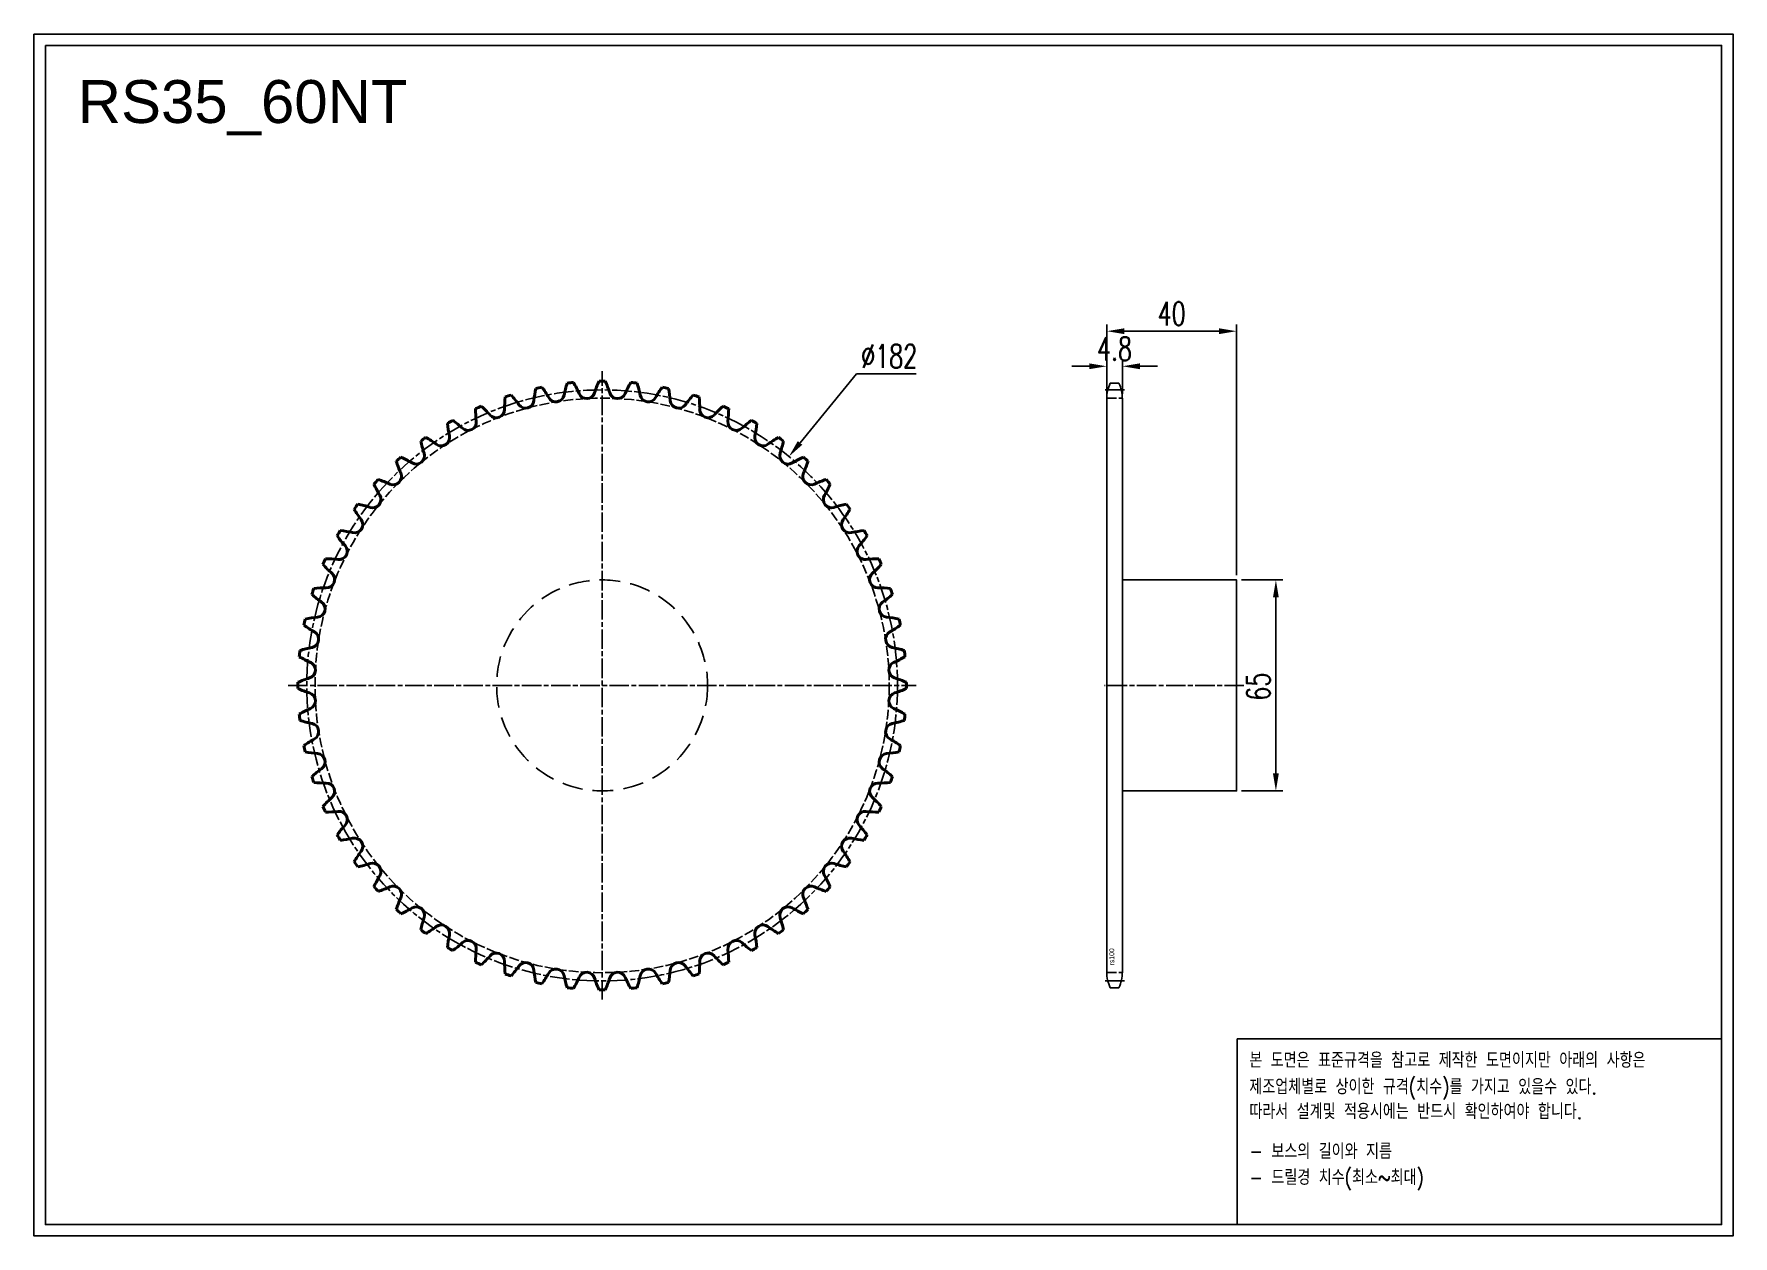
# Model space of a CAD drawing. Header units: millimetres. Extents: x -45221 to -44698, y 2587 to 2957.
import ezdxf

# ---------------------------------------------------------------- set-up
doc = ezdxf.new("R2010")
doc.units = ezdxf.units.MM
for name, pattern in [('AM_ISO02W050', [7.5, 6, -1.5]), ('AM_ISO02W050x2', [3.75, 3, -0.75]), ('AM_ISO08W050', [18, 12, -1.5, 3, -1.5]), ('AM_ISO08W050x2', [9, 6, -0.75, 1.5, -0.75]), ('HIDDEN', [9.525, 6.35, -3.175])]:
    doc.linetypes.add(name, pattern=pattern)
for name, color, linetype, lineweight in [('AM_0N', 7, 'Continuous', 50), ('AM_3N', 6, 'AM_ISO02W050', 25), ('AM_7', 4, 'AM_ISO08W050', 25), ('AM_7N', 4, 'AM_ISO08W050', 25)]:
    doc.layers.add(name, color=color, linetype=linetype, lineweight=lineweight)
doc.layers.add('HL', color=2, linetype='HIDDEN')
doc.layers.add('S-DIM', color=7, linetype='Continuous')
doc.styles.add('HAN', font='ROMANS.shx', dxfattribs={"width": 0.7, "bigfont": 'whgtxt.shx'})
doc.styles.add('HSG', font='SIMPLEX.shx', dxfattribs={"width": 0.7, "bigfont": 'HSG.shx'})
doc.styles.get("Standard").update_dxf_attribs({"font": 'arial.ttf'})
doc.dimstyles.new('APP16', dxfattribs={"dimscale": 3, "dimtxt": 2.4, "dimasz": 1.8, "dimexe": 0.7, "dimexo": 0.5, "dimgap": 0.6, "dimtad": 1, "dimtoh": 1, "dimdec": 1, "dimrnd": 0.01, "dimzin": 9, "dimdsep": 46, "dimtxsty": 'HSG', "dimcen": 0, "dimclrd": 1, "dimclre": 1, "dimclrt": 256, "dimazin": 2, "dimtp": 1, "dimtm": 1, "dimtfac": 0.5, "dimtdec": 1, "dimtofl": 0, "dimtmove": 0, "dimatfit": 3, "dimfxl": 0, "dimtvp": 1, "dimtolj": 2, "dimlwd": -1, "dimlwe": -1, "dimarcsym": 0})

# ---------------------------------------------------------------- blocks, each defined once
blk = doc.blocks.new('*D1')
at = {"layer": 'Defpoints', "color": 0, "transparency": 16777216}
for p in [(-44850.88, 2788.91), (-44850.88, 2723.91), (-44838.77, 2723.91)]:
    blk.add_point(p, dxfattribs=at)
at = {"layer": 'S-DIM', "color": 1, "transparency": 16777216}
for p, q in [((-44849.38, 2788.91), (-44836.67, 2788.91)), ((-44838.77, 2783.51), (-44838.77, 2729.31)), ((-44849.38, 2723.91), (-44836.67, 2723.91))]:
    blk.add_line(p, q, dxfattribs=at)
for points in [[(-44839.67, 2783.51), (-44837.87, 2783.51), (-44838.77, 2788.91)], [(-44839.67, 2729.31), (-44837.87, 2729.31), (-44838.77, 2723.91)]]:
    blk.add_solid(points, dxfattribs=at)
at = {"layer": 'S-DIM', "transparency": 16777216, "insert": (-44844.17, 2756.02), "char_height": 7.2, "attachment_point": 5, "rotation": 90, "style": 'HSG'}
blk.add_mtext('\\A2;65', dxfattribs=at)
blk = doc.blocks.new('*D2')
at = {"layer": 'Defpoints', "color": 0, "transparency": 16777216}
for p in [(-44886.08, 2854.69), (-44890.88, 2844.68), (-44886.08, 2844.68)]:
    blk.add_point(p, dxfattribs=at)
at = {"layer": 'S-DIM', "color": 1, "transparency": 16777216}
for p, q in [((-44896.28, 2854.69), (-44901.68, 2854.69)), ((-44890.88, 2846.18), (-44890.88, 2856.79)), ((-44886.08, 2846.18), (-44886.08, 2856.79)), ((-44880.68, 2854.69), (-44875.28, 2854.69))]:
    blk.add_line(p, q, dxfattribs=at)
for points in [[(-44896.28, 2855.59), (-44896.28, 2853.79), (-44890.88, 2854.69)], [(-44880.68, 2855.59), (-44880.68, 2853.79), (-44886.08, 2854.69)]]:
    blk.add_solid(points, dxfattribs=at)
at = {"layer": 'S-DIM', "transparency": 16777216, "insert": (-44888.48, 2860.09), "char_height": 7.2, "attachment_point": 5, "style": 'HSG'}
blk.add_mtext('\\A2;4.8', dxfattribs=at)
blk = doc.blocks.new('*D3')
at = {"layer": 'Defpoints', "color": 0, "transparency": 16777216}
for p in [(-44850.88, 2865.49), (-44890.88, 2844.68), (-44850.88, 2788.91)]:
    blk.add_point(p, dxfattribs=at)
at = {"layer": 'S-DIM', "color": 1, "transparency": 16777216}
for p, q in [((-44890.88, 2846.18), (-44890.88, 2867.59)), ((-44885.48, 2865.49), (-44856.28, 2865.49)), ((-44850.88, 2790.41), (-44850.88, 2867.59))]:
    blk.add_line(p, q, dxfattribs=at)
for points in [[(-44885.48, 2866.39), (-44885.48, 2864.59), (-44890.88, 2865.49)], [(-44856.28, 2866.39), (-44856.28, 2864.59), (-44850.88, 2865.49)]]:
    blk.add_solid(points, dxfattribs=at)
at = {"layer": 'S-DIM', "transparency": 16777216, "insert": (-44870.88, 2870.89), "char_height": 7.2, "attachment_point": 5, "style": 'HSG'}
blk.add_mtext('\\A2;40', dxfattribs=at)
blk = doc.blocks.new('*D4')
at = {"layer": 'Defpoints', "color": 0, "transparency": 16777216}
for p in [(-44988.81, 2826.9), (-45103.91, 2685.92)]:
    blk.add_point(p, dxfattribs=at)
at = {"layer": 'S-DIM', "color": 1, "transparency": 16777216}
for p, q in [((-44968, 2852.38), (-44985.39, 2831.08)), ((-44949.64, 2852.38), (-44968, 2852.38))]:
    blk.add_line(p, q, dxfattribs=at)
blk.add_solid([(-44986.09, 2831.65), (-44984.69, 2830.51), (-44988.81, 2826.9)], dxfattribs=at)
at = {"layer": 'S-DIM', "transparency": 16777216, "insert": (-44957.92, 2857.78), "char_height": 7.2, "attachment_point": 5, "style": 'HSG'}
blk.add_mtext('\\A2;∅182', dxfattribs=at)
blk = doc.blocks.new('notice1')
at = {"color": 4}
blk.add_lwpolyline([(-22142.12, 1735.9), (-22053.8, 1735.9), (-22053.8, 1702.07), (-22142.12, 1702.07)], close=True, dxfattribs=at)
at = {"color": 4, "style": 'HAN', "width": 0.8}
for s, p in [('본 도면은 표준규격을 참고로 제작한 도면이지만 아래의 사항은', (-22139.9, 1730.62)), ('제조업체별로 상이한 규격(치수)를 가지고 있을수 있다.', (-22139.9, 1725.78)), ('따라서 설계및 적용시에는 반드시 확인하여야 합니다.', (-22139.9, 1721.28)), ('- 보스의 길이와 지름', (-22139.9, 1714.03)), ('- 드릴경 치수(최소~최대)', (-22139.9, 1709.27))]:
    blk.add_text(s, height=2.7949, dxfattribs=at).set_placement(p)

msp = doc.modelspace()

# ---------------------------------------------------------------- linework, layer by layer
for p, q in [((-44887.15, 2849.48), (-44889.81, 2849.48)), ((-44890.88, 2844.68), (-44890.88, 2668.13)), ((-44886.08, 2844.68), (-44886.08, 2668.13)), ((-44887.15, 2663.33), (-44889.81, 2663.33))]:
    msp.add_line(p, q)
for points in [[(-45221.41, 2957.01), (-44697.92, 2957.01), (-44697.92, 2586.87), (-45221.41, 2586.87)], [(-45217.89, 2953.49), (-44701.45, 2953.49), (-44701.45, 2590.39), (-45217.89, 2590.39)]]:
    msp.add_lwpolyline(points, close=True)
msp.add_lwpolyline([(-44886.08, 2788.91), (-44850.88, 2788.91), (-44850.88, 2723.91), (-44886.08, 2723.91)])
for centre, start, end in [((-44879.58, 2844.68), 154.8633, 180), ((-44897.38, 2844.68), 0, 25.1367), ((-44879.58, 2668.13), 180, 205.1367), ((-44897.38, 2668.13), 334.8633, 0)]:
    msp.add_arc(centre, 11.3, start, end)
at = {"layer": 'AM_0N'}
for centre, radius, start, end in [((-45029.76, 2840.29), 37.8, 168.3992, 174.25), ((-45046.36, 2756.41), 93.73, 101.4141, 102.5859), ((-45095.64, 2826.28), 37.8, 29.75, 35.6008), ((-45021.08, 2838.09), 37.8, 162.3992, 168.25), ((-45046.36, 2756.41), 93.73, 95.4141, 96.5859), ((-45088.06, 2831.05), 37.8, 23.75, 29.6008), ((-45012.68, 2835), 37.8, 156.3992, 162.25), ((-45046.36, 2756.41), 93.73, 89.4141, 90.5859), ((-45080.03, 2835), 37.8, 17.75, 23.6008), ((-45004.65, 2831.05), 37.8, 150.3992, 156.25), ((-45046.36, 2756.41), 93.73, 83.4141, 84.5859), ((-45071.63, 2838.09), 37.8, 11.75, 17.6008), ((-44997.08, 2826.28), 37.8, 144.3992, 150.25), ((-45046.36, 2756.41), 93.73, 77.4141, 78.5859), ((-45062.96, 2840.29), 37.8, 5.75, 11.6008), ((-45038.62, 2841.56), 37.8, 174.3992, 180.25), ((-45046.36, 2756.41), 93.73, 107.4141, 108.5859), ((-45102.67, 2820.75), 37.8, 35.75, 41.6008), ((-45069.92, 2844.33), 2.57, 215.75, 354.25), ((-45060.6, 2846.31), 2.57, 209.75, 348.25), ((-45051.12, 2847.31), 2.57, 203.75, 342.25), ((-45041.59, 2847.31), 2.57, 197.75, 336.25), ((-45032.12, 2846.31), 2.57, 191.75, 330.25), ((-45022.8, 2844.33), 2.57, 185.75, 324.25), ((-44990.04, 2820.75), 37.8, 138.3992, 144.25), ((-45046.36, 2756.41), 93.73, 71.4141, 72.5859), ((-45054.1, 2841.56), 37.8, 359.75, 5.6008), ((-45046.36, 2756.41), 93.73, 119.4141, 120.5859), ((-45114.82, 2807.63), 37.8, 47.75, 53.6008), ((-45087.68, 2837.51), 2.57, 227.75, 6.25), ((-45046.36, 2756.41), 93.73, 113.4141, 114.5859), ((-45047.56, 2841.9), 37.8, 180.3992, 186.25), ((-45109.09, 2814.51), 37.8, 41.75, 47.6008), ((-45078.98, 2841.39), 2.57, 221.75, 0.25), ((-45013.74, 2841.39), 2.57, 179.75, 318.25), ((-44983.63, 2814.51), 37.8, 132.3992, 138.25), ((-45046.36, 2756.41), 93.73, 65.4141, 66.5859), ((-45005.03, 2837.51), 2.57, 173.75, 312.25), ((-45045.16, 2841.9), 37.8, 353.75, 359.6008), ((-44977.9, 2807.63), 37.8, 126.3992, 132.25), ((-45046.36, 2756.41), 93.73, 59.4141, 60.5859), ((-45046.36, 2756.41), 93.73, 125.4141, 126.5859), ((-45119.8, 2800.2), 37.8, 53.75, 59.6008), ((-45095.93, 2832.75), 2.57, 233.75, 12.25), ((-45056.49, 2841.31), 37.8, 186.3992, 192.25), ((-44996.78, 2832.75), 2.57, 167.75, 306.25), ((-45036.22, 2841.31), 37.8, 347.75, 353.6008), ((-44972.92, 2800.2), 37.8, 120.3992, 126.25), ((-45046.36, 2756.41), 93.73, 53.4141, 54.5859), ((-45103.64, 2827.15), 2.57, 239.75, 18.25), ((-45065.31, 2839.79), 37.8, 192.3992, 198.25), ((-44989.08, 2827.15), 2.57, 161.75, 300.25), ((-45027.41, 2839.79), 37.8, 341.75, 347.6008), ((-45110.72, 2820.77), 2.57, 245.75, 24.25), ((-45046.36, 2756.41), 93.73, 131.4141, 132.5859), ((-45073.92, 2837.35), 37.8, 198.3992, 204.25), ((-45123.97, 2792.28), 37.8, 59.75, 65.6008), ((-44968.74, 2792.28), 37.8, 114.3992, 120.25), ((-44981.99, 2820.77), 2.57, 155.75, 294.25), ((-45046.36, 2756.41), 93.73, 47.4141, 48.5859), ((-45018.79, 2837.35), 37.8, 335.75, 341.6008), ((-45046.36, 2756.41), 93.73, 137.4141, 138.5859), ((-45082.23, 2834.02), 37.8, 204.3992, 210.25), ((-45127.3, 2783.97), 37.8, 65.75, 71.6008), ((-44965.42, 2783.97), 37.8, 108.3992, 114.25), ((-45010.48, 2834.02), 37.8, 329.75, 335.6008), ((-45046.36, 2756.41), 93.73, 41.4141, 42.5859), ((-45046.36, 2756.41), 93.73, 143.4141, 144.5859), ((-45129.74, 2775.36), 37.8, 71.75, 77.6008), ((-45117.1, 2813.69), 2.57, 251.75, 30.25), ((-44975.62, 2813.69), 2.57, 149.75, 288.25), ((-44962.98, 2775.36), 37.8, 102.3992, 108.25), ((-45046.36, 2756.41), 93.73, 35.4141, 36.5859), ((-45122.7, 2805.98), 2.57, 257.75, 36.25), ((-45090.15, 2829.85), 37.8, 210.3992, 216.25), ((-44970.02, 2805.98), 2.57, 143.75, 282.25), ((-45002.57, 2829.85), 37.8, 323.75, 329.6008), ((-45046.36, 2756.41), 93.73, 149.4141, 150.5859), ((-45097.59, 2824.87), 37.8, 216.3992, 222.25), ((-45131.26, 2766.54), 37.8, 77.75, 83.6008), ((-44961.46, 2766.54), 37.8, 96.3992, 102.25), ((-44995.13, 2824.87), 37.8, 317.75, 323.6008), ((-45046.36, 2756.41), 93.73, 29.4141, 30.5859), ((-45127.46, 2797.73), 2.57, 263.75, 42.25), ((-44965.26, 2797.73), 2.57, 137.75, 276.25), ((-45046.36, 2756.41), 93.73, 155.4141, 156.5859), ((-45104.46, 2819.14), 37.8, 222.3992, 228.25), ((-45131.86, 2757.61), 37.8, 83.75, 89.6008), ((-45131.34, 2789.03), 2.57, 269.75, 48.25), ((-44960.86, 2757.61), 37.8, 90.3992, 96.25), ((-44961.38, 2789.03), 2.57, 131.75, 270.25), ((-44988.26, 2819.14), 37.8, 311.75, 317.6008), ((-45046.36, 2756.41), 93.73, 23.4141, 24.5859), ((-45046.36, 2756.41), 93.73, 161.4141, 162.5859), ((-45131.51, 2748.67), 37.8, 89.75, 95.6008), ((-44961.2, 2748.67), 37.8, 84.3992, 90.25), ((-45046.36, 2756.41), 93.73, 17.4141, 18.5859), ((-45110.7, 2812.72), 37.8, 228.3992, 234.25), ((-45134.28, 2779.97), 2.57, 275.75, 54.25), ((-44958.44, 2779.97), 2.57, 125.75, 264.25), ((-44982.02, 2812.72), 37.8, 305.75, 311.6008), ((-45046.36, 2756.41), 93.73, 167.4141, 168.5859), ((-45116.23, 2805.69), 37.8, 234.3992, 240.25), ((-45130.24, 2739.81), 37.8, 95.75, 101.6008), ((-44962.48, 2739.81), 37.8, 78.3992, 84.25), ((-44976.48, 2805.69), 37.8, 299.75, 305.6008), ((-45046.36, 2756.41), 93.73, 11.4141, 12.5859), ((-45136.26, 2770.65), 2.57, 281.75, 60.25), ((-44956.46, 2770.65), 2.57, 119.75, 258.25), ((-45046.36, 2756.41), 93.73, 173.4141, 174.5859), ((-45121, 2798.11), 37.8, 240.3992, 246.25), ((-45128.04, 2731.13), 37.8, 101.75, 107.6008), ((-44964.67, 2731.13), 37.8, 72.3992, 78.25), ((-44971.71, 2798.11), 37.8, 293.75, 299.6008), ((-45046.36, 2756.41), 93.73, 5.4141, 6.5859), ((-45137.26, 2761.17), 2.57, 287.75, 66.25), ((-44955.46, 2761.17), 2.57, 113.75, 252.25), ((-45124.95, 2722.73), 37.8, 107.75, 113.6008), ((-45046.36, 2756.41), 93.73, 179.4141, 180.5859), ((-45124.95, 2790.08), 37.8, 246.3992, 252.25), ((-45137.26, 2751.64), 2.57, 293.75, 72.25), ((-44955.46, 2751.64), 2.57, 107.75, 246.25), ((-44967.76, 2722.73), 37.8, 66.3992, 72.25), ((-44967.76, 2790.08), 37.8, 287.75, 293.6008), ((-45046.36, 2756.41), 93.73, 359.4141, 0.5859), ((-45121, 2714.7), 37.8, 113.75, 119.6008), ((-44971.71, 2714.7), 37.8, 60.3992, 66.25), ((-45046.36, 2756.41), 93.73, 185.4141, 186.5859), ((-45128.04, 2781.68), 37.8, 252.3992, 258.25), ((-45136.26, 2742.17), 2.57, 299.75, 78.25), ((-44956.46, 2742.17), 2.57, 101.75, 240.25), ((-44964.67, 2781.68), 37.8, 281.75, 287.6008), ((-45046.36, 2756.41), 93.73, 353.4141, 354.5859), ((-45116.23, 2707.13), 37.8, 119.75, 125.6008), ((-45046.36, 2756.41), 93.73, 191.4141, 192.5859), ((-44976.48, 2707.13), 37.8, 54.3992, 60.25), ((-45046.36, 2756.41), 93.73, 347.4141, 348.5859), ((-45130.24, 2773.01), 37.8, 258.3992, 264.25), ((-45134.28, 2732.85), 2.57, 305.75, 84.25), ((-44958.44, 2732.85), 2.57, 95.75, 234.25), ((-44962.48, 2773.01), 37.8, 275.75, 281.6008), ((-45110.7, 2700.09), 37.8, 125.75, 131.6008), ((-45046.36, 2756.41), 93.73, 197.4141, 198.5859), ((-44982.02, 2700.09), 37.8, 48.3992, 54.25), ((-45046.36, 2756.41), 93.73, 341.4141, 342.5859), ((-45131.51, 2764.15), 37.8, 264.3992, 270.25), ((-45131.34, 2723.79), 2.57, 311.75, 90.25), ((-44961.38, 2723.79), 2.57, 89.75, 228.25), ((-44961.2, 2764.15), 37.8, 269.75, 275.6008), ((-45104.46, 2693.68), 37.8, 131.75, 137.6008), ((-45046.36, 2756.41), 93.73, 203.4141, 204.5859), ((-45131.86, 2755.2), 37.8, 270.3992, 276.25), ((-45127.46, 2715.08), 2.57, 317.75, 96.25), ((-44965.26, 2715.08), 2.57, 83.75, 222.25), ((-44960.86, 2755.2), 37.8, 263.75, 269.6008), ((-44988.26, 2693.68), 37.8, 42.3992, 48.25), ((-45046.36, 2756.41), 93.73, 335.4141, 336.5859), ((-45097.59, 2687.95), 37.8, 137.75, 143.6008), ((-44995.13, 2687.95), 37.8, 36.3992, 42.25), ((-45046.36, 2756.41), 93.73, 209.4141, 210.5859), ((-45131.26, 2746.27), 37.8, 276.3992, 282.25), ((-45122.7, 2706.83), 2.57, 323.75, 102.25), ((-44970.02, 2706.83), 2.57, 77.75, 216.25), ((-44961.46, 2746.27), 37.8, 257.75, 263.6008), ((-45046.36, 2756.41), 93.73, 329.4141, 330.5859), ((-45090.15, 2682.97), 37.8, 143.75, 149.6008), ((-45046.36, 2756.41), 93.73, 215.4141, 216.5859), ((-45129.74, 2737.45), 37.8, 282.3992, 288.25), ((-45117.1, 2699.12), 2.57, 329.75, 108.25), ((-44975.62, 2699.12), 2.57, 71.75, 210.25), ((-44962.98, 2737.45), 37.8, 251.75, 257.6008), ((-45002.57, 2682.97), 37.8, 30.3992, 36.25), ((-45046.36, 2756.41), 93.73, 323.4141, 324.5859), ((-45082.23, 2678.79), 37.8, 149.75, 155.6008), ((-45010.48, 2678.79), 37.8, 24.3992, 30.25), ((-45046.36, 2756.41), 93.73, 221.4141, 222.5859), ((-45127.3, 2728.84), 37.8, 288.3992, 294.25), ((-45110.72, 2692.04), 2.57, 335.75, 114.25), ((-45073.92, 2675.47), 37.8, 155.75, 161.6008), ((-44981.99, 2692.04), 2.57, 65.75, 204.25), ((-45018.79, 2675.47), 37.8, 18.3992, 24.25), ((-44965.42, 2728.84), 37.8, 245.75, 251.6008), ((-45046.36, 2756.41), 93.73, 317.4141, 318.5859), ((-45046.36, 2756.41), 93.73, 227.4141, 228.5859), ((-45123.97, 2720.53), 37.8, 294.3992, 300.25), ((-45103.64, 2685.67), 2.57, 341.75, 120.25), ((-44989.08, 2685.67), 2.57, 59.75, 198.25), ((-44968.74, 2720.53), 37.8, 239.75, 245.6008), ((-45046.36, 2756.41), 93.73, 311.4141, 312.5859), ((-45065.31, 2673.03), 37.8, 161.75, 167.6008), ((-45046.36, 2756.41), 93.73, 233.4141, 234.5859), ((-45119.8, 2712.62), 37.8, 300.3992, 306.25), ((-45095.93, 2680.07), 2.57, 347.75, 126.25), ((-44996.78, 2680.07), 2.57, 53.75, 192.25), ((-44972.92, 2712.62), 37.8, 233.75, 239.6008), ((-45046.36, 2756.41), 93.73, 305.4141, 306.5859), ((-45027.41, 2673.03), 37.8, 12.3992, 18.25), ((-45056.49, 2671.5), 37.8, 167.75, 173.6008), ((-45046.36, 2756.41), 93.73, 239.4141, 240.5859), ((-45114.82, 2705.18), 37.8, 306.3992, 312.25), ((-45087.68, 2675.3), 2.57, 353.75, 132.25), ((-45005.03, 2675.3), 2.57, 47.75, 186.25), ((-44977.9, 2705.18), 37.8, 227.75, 233.6008), ((-45046.36, 2756.41), 93.73, 299.4141, 300.5859), ((-45036.22, 2671.5), 37.8, 6.3992, 12.25), ((-45047.56, 2670.91), 37.8, 173.75, 179.6008), ((-45046.36, 2756.41), 93.73, 245.4141, 246.5859), ((-45109.09, 2698.3), 37.8, 312.3992, 318.25), ((-45078.98, 2671.43), 2.57, 359.75, 138.25), ((-45038.62, 2671.25), 37.8, 179.75, 185.6008), ((-45102.67, 2692.07), 37.8, 318.3992, 324.25), ((-45069.92, 2668.49), 2.57, 5.75, 144.25), ((-45022.8, 2668.49), 2.57, 35.75, 174.25), ((-44990.04, 2692.07), 37.8, 215.75, 221.6008), ((-45054.1, 2671.25), 37.8, 354.3992, 0.25), ((-45013.74, 2671.43), 2.57, 41.75, 180.25), ((-44983.63, 2698.3), 37.8, 221.75, 227.6008), ((-45046.36, 2756.41), 93.73, 293.4141, 294.5859), ((-45045.16, 2670.91), 37.8, 0.3992, 6.25), ((-45046.36, 2756.41), 93.73, 251.4141, 252.5859), ((-45029.76, 2672.53), 37.8, 185.75, 191.6008), ((-45046.36, 2756.41), 93.73, 257.4141, 258.5859), ((-45095.64, 2686.53), 37.8, 324.3992, 330.25), ((-45060.6, 2666.5), 2.57, 11.75, 150.25), ((-45021.08, 2674.72), 37.8, 191.75, 197.6008), ((-45088.06, 2681.76), 37.8, 330.3992, 336.25), ((-45051.12, 2665.51), 2.57, 17.75, 156.25), ((-45012.68, 2677.81), 37.8, 197.75, 203.6008), ((-45080.03, 2677.81), 37.8, 336.3992, 342.25), ((-45041.59, 2665.51), 2.57, 23.75, 162.25), ((-45004.65, 2681.76), 37.8, 203.75, 209.6008), ((-45071.63, 2674.72), 37.8, 342.3992, 348.25), ((-45032.12, 2666.5), 2.57, 29.75, 168.25), ((-44997.08, 2686.53), 37.8, 209.75, 215.6008), ((-45046.36, 2756.41), 93.73, 281.4141, 282.5859), ((-45062.96, 2672.53), 37.8, 348.3992, 354.25), ((-45046.36, 2756.41), 93.73, 287.4141, 288.5859), ((-45046.36, 2756.41), 93.73, 263.4141, 264.5859), ((-45046.36, 2756.41), 93.73, 269.4141, 270.5859), ((-45046.36, 2756.41), 93.73, 275.4141, 276.5859)]:
    msp.add_arc(centre, radius, start, end, dxfattribs=at)
at = {"layer": 'AM_3N', "linetype": 'AM_ISO02W050x2'}
for p, q in [((-44890.88, 2844.84), (-44886.08, 2844.84)), ((-44890.88, 2667.97), (-44886.08, 2667.97))]:
    msp.add_line(p, q, dxfattribs=at)
msp.add_circle((-45046.36, 2756.41), 88.46, dxfattribs=at)
at = {"layer": 'AM_7', "linetype": 'AM_ISO08W050x2'}
for p, q in [((-44885.42, 2847.41), (-44891.54, 2847.41)), ((-44848.61, 2756.41), (-44891.54, 2756.41)), ((-44848.61, 2756.41), (-44891.54, 2756.41)), ((-44848.61, 2756.41), (-44891.54, 2756.41)), ((-44885.42, 2665.41), (-44891.54, 2665.41))]:
    msp.add_line(p, q, dxfattribs=at)
msp.add_circle((-45046.36, 2756.41), 91, dxfattribs=at)
at = {"layer": 'AM_7N', "linetype": 'AM_ISO08W050x2'}
for p, q in [((-45046.36, 2659.68), (-45046.36, 2853.14)), ((-45143.09, 2756.41), (-44949.63, 2756.41))]:
    msp.add_line(p, q, dxfattribs=at)
at = {"layer": 'HL'}
msp.add_circle((-45046.36, 2756.41), 32.5, dxfattribs=at)

# ---------------------------------------------------------------- block references
at = {"xscale": 1.69, "yscale": 1.69, "zscale": 1.69}
msp.add_blockref('notice1', (-7430.53, -286.1), dxfattribs=at)

# ---------------------------------------------------------------- texts
msp.add_text('RS35_60NT', height=13.219).set_placement((-45207.93, 2929.6))
at = {"insert": (-44890.09, 2670.19), "char_height": 1.512, "width": 6.5009, "attachment_point": 1, "rotation": 90}
msp.add_mtext('rs100', dxfattribs=at)

# ---------------------------------------------------------------- dimensions: what is measured, and where the dimension line sits
at = {"layer": 'S-DIM'}
dim = msp.add_linear_dim(base=(-44850.88, 2865.49), p1=(-44890.88, 2844.68), p2=(-44850.88, 2788.91), dimstyle='APP16', dxfattribs=at)
dim.commit()
dim.dimension.update_dxf_attribs({"geometry": '*D3', "text_midpoint": (-44870.88, 2870.89)})
dim = msp.add_linear_dim(base=(-44886.08, 2854.69), p1=(-44890.88, 2844.68), p2=(-44886.08, 2844.68), dimstyle='APP16', dxfattribs=at)
dim.commit()
dim.dimension.update_dxf_attribs({"geometry": '*D2', "text_midpoint": (-44888.48, 2854.69), "dimtype": 128})
dim = msp.add_diameter_dim_2p(p1=(-45103.91, 2685.92), p2=(-44988.81, 2826.9), dimstyle='APP16', dxfattribs=at)
dim.commit()
dim.dimension.update_dxf_attribs({"geometry": '*D4', "text_midpoint": (-44957.92, 2852.38), "dimtype": 131})
dim = msp.add_linear_dim(base=(-44838.77, 2723.91), p1=(-44850.88, 2788.91), p2=(-44850.88, 2723.91), angle=90, dimstyle='APP16', dxfattribs=at)
dim.commit()
dim.dimension.update_dxf_attribs({"geometry": '*D1', "text_midpoint": (-44838.77, 2756.02), "dimtype": 128})

doc.saveas('drawing.dxf')
